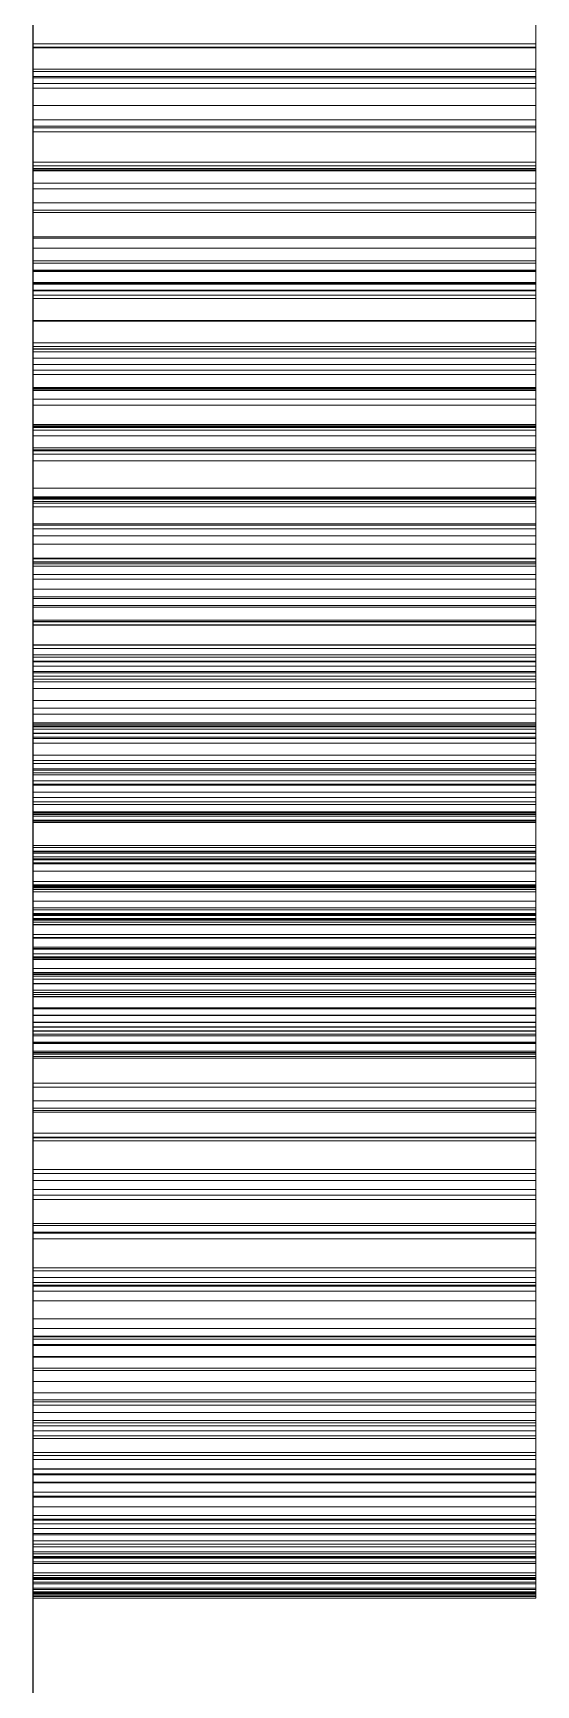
# Model space of a CAD drawing. Header units: millimetres. Extents: x 40 to 1360, y 134 to 546.
# Drawn here: x 107.85 to 108.05, y 316.366 to 317.022 of the extents above; entities that cross this region are included whole.
import ezdxf

# ---------------------------------------------------------------- set-up
doc = ezdxf.new("R2010")
doc.units = ezdxf.units.MM
doc.linetypes.add('WP_HIDDEN', pattern=[2.3, 1.5, -0.8])
doc.layers.add('HIDDEN', color=7, linetype='WP_HIDDEN', lineweight=13)
doc.layers.add('VISIBLE', color=7, linetype='CONTINUOUS', lineweight=25)

msp = doc.modelspace()

# ---------------------------------------------------------------- linework, layer by layer
at = {"layer": 'HIDDEN', "ltscale": 2}
for p, q in [((107.85, 318.3114), (107.85, 316.43626)), ((108.05, 318.3114), (108.05, 316.43626)), ((107.85, 317.0047), (107.85, 317.07344)), ((108.05, 317.0047), (108.05, 317.07344)), ((107.85, 317.06819), (107.85, 317.00411)), ((108.05, 317.06819), (108.05, 317.00411)), ((107.85, 317.01762), (107.85, 317.05155)), ((107.85, 317.01606), (107.85, 317.05071)), ((107.85, 317.0497), (107.85, 317.00756)), ((107.85, 316.98261), (107.85, 317.04961)), ((107.85, 317.00661), (107.85, 317.0488)), ((108.05, 317.01762), (108.05, 317.05155)), ((108.05, 317.01606), (108.05, 317.05071)), ((108.05, 317.0497), (108.05, 317.00756)), ((108.05, 316.98261), (108.05, 317.04961)), ((108.05, 317.00661), (108.05, 317.0488)), ((107.85, 316.98487), (107.85, 317.04644)), ((107.85, 317.00189), (107.85, 317.04609)), ((108.05, 316.98487), (108.05, 317.04644)), ((108.05, 317.00189), (108.05, 317.04609)), ((107.85, 317.03486), (107.85, 317.00003)), ((107.85, 317.03176), (107.85, 316.96737)), ((108.05, 317.03486), (108.05, 317.00003)), ((108.05, 317.03176), (108.05, 316.96737)), ((107.85, 317.02454), (107.85, 316.96922)), ((108.05, 317.02454), (108.05, 316.96922)), ((107.85, 317.02215), (107.85, 316.97067)), ((107.85, 317.02193), (107.85, 316.98743)), ((107.85, 316.9843), (107.85, 317.01762)), ((107.85, 317.01762), (108.05, 317.01762)), ((107.85, 317.01635), (107.85, 316.99314)), ((107.85, 316.96787), (107.85, 317.01635)), ((107.85, 317.01635), (108.05, 317.01635)), ((107.85, 316.98268), (107.85, 317.01606)), ((107.85, 317.01606), (108.05, 317.01606)), ((108.05, 317.02215), (108.05, 316.97067)), ((108.05, 317.02193), (108.05, 316.98743)), ((108.05, 316.9843), (108.05, 317.01762)), ((108.05, 317.01635), (108.05, 316.99314)), ((108.05, 316.96787), (108.05, 317.01635)), ((108.05, 316.98268), (108.05, 317.01606)), ((107.85, 317.00756), (108.05, 317.00756)), ((107.85, 317.00756), (107.85, 316.96813)), ((107.85, 316.96716), (107.85, 317.00661)), ((107.85, 317.00661), (108.05, 317.00661)), ((107.85, 316.94047), (107.85, 317.0047)), ((107.85, 317.0047), (108.05, 317.0047)), ((107.85, 317.00411), (107.85, 316.94094)), ((107.85, 317.00411), (108.05, 317.00411)), ((108.05, 317.00756), (108.05, 316.96813)), ((108.05, 316.96716), (108.05, 317.00661)), ((108.05, 316.94047), (108.05, 317.0047)), ((108.05, 317.00411), (108.05, 316.94094)), ((107.85, 316.96225), (107.85, 317.00189)), ((107.85, 317.00189), (108.05, 317.00189)), ((107.85, 317.00003), (107.85, 316.96724)), ((107.85, 317.00003), (108.05, 317.00003)), ((108.05, 316.96225), (108.05, 317.00189)), ((108.05, 317.00003), (108.05, 316.96724)), ((107.85, 316.99314), (107.85, 316.96002)), ((107.85, 316.99314), (108.05, 316.99314)), ((108.05, 316.99314), (108.05, 316.96002)), ((107.85, 316.98743), (108.05, 316.98743)), ((107.85, 316.98743), (107.85, 316.9544)), ((107.85, 316.92743), (107.85, 316.98487)), ((107.85, 316.98487), (108.05, 316.98487)), ((107.85, 316.95159), (107.85, 316.9843)), ((107.85, 316.9843), (108.05, 316.9843)), ((108.05, 316.98743), (108.05, 316.9544)), ((108.05, 316.92743), (108.05, 316.98487)), ((108.05, 316.95159), (108.05, 316.9843)), ((107.85, 316.95057), (107.85, 316.98268)), ((107.85, 316.98268), (108.05, 316.98268)), ((107.85, 316.91773), (107.85, 316.98261)), ((107.85, 316.98261), (108.05, 316.98261)), ((108.05, 316.95057), (108.05, 316.98268)), ((108.05, 316.91773), (108.05, 316.98261)), ((107.85, 316.97067), (107.85, 316.92208)), ((107.85, 316.97067), (108.05, 316.97067)), ((108.05, 316.97067), (108.05, 316.92208)), ((107.85, 316.96922), (107.85, 316.9165)), ((107.85, 316.96922), (108.05, 316.96922)), ((107.85, 316.96813), (108.05, 316.96813)), ((107.85, 316.96813), (107.85, 316.93142)), ((107.85, 316.92249), (107.85, 316.96787)), ((107.85, 316.96787), (108.05, 316.96787)), ((107.85, 316.96737), (107.85, 316.90744)), ((107.85, 316.96737), (108.05, 316.96737)), ((107.85, 316.96724), (107.85, 316.93647)), ((107.85, 316.96724), (108.05, 316.96724)), ((107.85, 316.93045), (107.85, 316.96716)), ((107.85, 316.96716), (108.05, 316.96716)), ((108.05, 316.96922), (108.05, 316.9165)), ((108.05, 316.96813), (108.05, 316.93142)), ((108.05, 316.92249), (108.05, 316.96787)), ((108.05, 316.96737), (108.05, 316.90744)), ((108.05, 316.96724), (108.05, 316.93647)), ((108.05, 316.93045), (108.05, 316.96716)), ((107.85, 316.92716), (107.85, 316.96225)), ((107.85, 316.96225), (108.05, 316.96225)), ((107.85, 316.96002), (107.85, 316.92773)), ((107.85, 316.96002), (108.05, 316.96002)), ((108.05, 316.92716), (108.05, 316.96225)), ((108.05, 316.96002), (108.05, 316.92773)), ((107.85, 316.9544), (108.05, 316.9544)), ((107.85, 316.9544), (107.85, 316.92283)), ((107.85, 316.91949), (107.85, 316.95159)), ((107.85, 316.95159), (108.05, 316.95159)), ((107.85, 316.91974), (107.85, 316.95057)), ((107.85, 316.95057), (108.05, 316.95057)), ((108.05, 316.9544), (108.05, 316.92283)), ((108.05, 316.91949), (108.05, 316.95159)), ((108.05, 316.91974), (108.05, 316.95057)), ((107.85, 316.94094), (107.85, 316.87987)), ((107.85, 316.94094), (108.05, 316.94094)), ((107.85, 316.88075), (107.85, 316.94047)), ((107.85, 316.94047), (108.05, 316.94047)), ((108.05, 316.94094), (108.05, 316.87987)), ((108.05, 316.88075), (108.05, 316.94047)), ((107.85, 316.93647), (107.85, 316.90773)), ((107.85, 316.93647), (108.05, 316.93647)), ((107.85, 316.93142), (108.05, 316.93142)), ((107.85, 316.93142), (107.85, 316.89743)), ((107.85, 316.89648), (107.85, 316.93045)), ((107.85, 316.93045), (108.05, 316.93045)), ((108.05, 316.93647), (108.05, 316.90773)), ((108.05, 316.93142), (108.05, 316.89743)), ((108.05, 316.89648), (108.05, 316.93045)), ((107.85, 316.92773), (107.85, 316.89626)), ((107.85, 316.92773), (108.05, 316.92773)), ((107.85, 316.87411), (107.85, 316.92743)), ((107.85, 316.92743), (108.05, 316.92743)), ((107.85, 316.89529), (107.85, 316.92716)), ((107.85, 316.92716), (108.05, 316.92716)), ((108.05, 316.92773), (108.05, 316.89626)), ((108.05, 316.87411), (108.05, 316.92743)), ((108.05, 316.89529), (108.05, 316.92716)), ((107.85, 316.92283), (108.05, 316.92283)), ((107.85, 316.92283), (107.85, 316.89272)), ((107.85, 316.88022), (107.85, 316.92249)), ((107.85, 316.92249), (108.05, 316.92249)), ((107.85, 316.92208), (107.85, 316.89888)), ((107.85, 316.92208), (108.05, 316.92208)), ((107.85, 316.89018), (107.85, 316.91974)), ((107.85, 316.91974), (108.05, 316.91974)), ((107.85, 316.888), (107.85, 316.91949)), ((107.85, 316.91949), (108.05, 316.91949)), ((107.85, 316.88631), (107.85, 316.91773)), ((107.85, 316.91773), (108.05, 316.91773)), ((108.05, 316.92283), (108.05, 316.89272)), ((108.05, 316.88022), (108.05, 316.92249)), ((108.05, 316.92208), (108.05, 316.89888)), ((108.05, 316.89018), (108.05, 316.91974)), ((108.05, 316.888), (108.05, 316.91949)), ((108.05, 316.88631), (108.05, 316.91773)), ((107.85, 316.9165), (107.85, 316.86639)), ((107.85, 316.9165), (108.05, 316.9165)), ((108.05, 316.9165), (108.05, 316.86639)), ((107.85, 316.90773), (107.85, 316.88102)), ((107.85, 316.90773), (108.05, 316.90773)), ((107.85, 316.90744), (107.85, 316.85198)), ((107.85, 316.90744), (108.05, 316.90744)), ((108.05, 316.90773), (108.05, 316.88102)), ((108.05, 316.90744), (108.05, 316.85198)), ((107.85, 316.89888), (107.85, 316.8764)), ((107.85, 316.89888), (108.05, 316.89888)), ((108.05, 316.89888), (108.05, 316.8764)), ((107.85, 316.89743), (108.05, 316.89743)), ((107.85, 316.89743), (107.85, 316.86616)), ((107.85, 316.86524), (107.85, 316.89648)), ((107.85, 316.89648), (108.05, 316.89648)), ((107.85, 316.89626), (107.85, 316.86561)), ((107.85, 316.89626), (108.05, 316.89626)), ((107.85, 316.8653), (107.85, 316.89529)), ((107.85, 316.89529), (108.05, 316.89529)), ((107.85, 316.89272), (108.05, 316.89272)), ((107.85, 316.89272), (107.85, 316.86407)), ((108.05, 316.89743), (108.05, 316.86616)), ((108.05, 316.86524), (108.05, 316.89648)), ((108.05, 316.89626), (108.05, 316.86561)), ((108.05, 316.8653), (108.05, 316.89529)), ((108.05, 316.89272), (108.05, 316.86407)), ((107.85, 316.8619), (107.85, 316.89018)), ((107.85, 316.89018), (108.05, 316.89018)), ((107.85, 316.85713), (107.85, 316.888)), ((107.85, 316.888), (108.05, 316.888)), ((107.85, 316.85586), (107.85, 316.88631)), ((107.85, 316.88631), (108.05, 316.88631)), ((108.05, 316.8619), (108.05, 316.89018)), ((108.05, 316.85713), (108.05, 316.888)), ((108.05, 316.85586), (108.05, 316.88631)), ((107.85, 316.88102), (107.85, 316.85634)), ((107.85, 316.88102), (108.05, 316.88102)), ((107.85, 316.82492), (107.85, 316.88075)), ((107.85, 316.88075), (108.05, 316.88075)), ((107.85, 316.84105), (107.85, 316.88022)), ((107.85, 316.88022), (108.05, 316.88022)), ((107.85, 316.87987), (107.85, 316.82211)), ((107.85, 316.87987), (108.05, 316.87987)), ((108.05, 316.88102), (108.05, 316.85634)), ((108.05, 316.82492), (108.05, 316.88075)), ((108.05, 316.84105), (108.05, 316.88022)), ((108.05, 316.87987), (108.05, 316.82211)), ((107.85, 316.8764), (107.85, 316.85465)), ((107.85, 316.8764), (108.05, 316.8764)), ((107.85, 316.82492), (107.85, 316.87411)), ((107.85, 316.87411), (108.05, 316.87411)), ((108.05, 316.8764), (108.05, 316.85465)), ((108.05, 316.82492), (108.05, 316.87411)), ((107.85, 316.86639), (107.85, 316.81888)), ((107.85, 316.86639), (108.05, 316.86639)), ((107.85, 316.86616), (108.05, 316.86616)), ((107.85, 316.86616), (107.85, 316.83761)), ((107.85, 316.86561), (107.85, 316.8358)), ((107.85, 316.86561), (108.05, 316.86561)), ((107.85, 316.83719), (107.85, 316.8653)), ((107.85, 316.8653), (108.05, 316.8653)), ((107.85, 316.83673), (107.85, 316.86524)), ((107.85, 316.86524), (108.05, 316.86524)), ((108.05, 316.86639), (108.05, 316.81888)), ((108.05, 316.86616), (108.05, 316.83761)), ((108.05, 316.86561), (108.05, 316.8358)), ((108.05, 316.83719), (108.05, 316.8653)), ((108.05, 316.83673), (108.05, 316.86524)), ((107.85, 316.86407), (108.05, 316.86407)), ((107.85, 316.86407), (107.85, 316.83703)), ((107.85, 316.8619), (108.05, 316.8619)), ((107.85, 316.83512), (107.85, 316.8619)), ((108.05, 316.86407), (108.05, 316.83703)), ((108.05, 316.83512), (108.05, 316.8619)), ((107.85, 316.82687), (107.85, 316.85713)), ((107.85, 316.85713), (108.05, 316.85713)), ((107.85, 316.85634), (107.85, 316.83369)), ((107.85, 316.85634), (108.05, 316.85634)), ((107.85, 316.82638), (107.85, 316.85586)), ((107.85, 316.85586), (108.05, 316.85586)), ((107.85, 316.85465), (107.85, 316.83362)), ((107.85, 316.85465), (108.05, 316.85465)), ((107.85, 316.85198), (107.85, 316.80099)), ((107.85, 316.85198), (108.05, 316.85198)), ((108.05, 316.82687), (108.05, 316.85713)), ((108.05, 316.85634), (108.05, 316.83369)), ((108.05, 316.82638), (108.05, 316.85586)), ((108.05, 316.85465), (108.05, 316.83362)), ((108.05, 316.85198), (108.05, 316.80099)), ((107.85, 316.80499), (107.85, 316.84105)), ((107.85, 316.84105), (108.05, 316.84105)), ((108.05, 316.80499), (108.05, 316.84105)), ((107.85, 316.83761), (108.05, 316.83761)), ((107.85, 316.83761), (107.85, 316.81177)), ((107.85, 316.81096), (107.85, 316.83719)), ((107.85, 316.83719), (108.05, 316.83719)), ((107.85, 316.83703), (108.05, 316.83703)), ((107.85, 316.83703), (107.85, 316.81173)), ((107.85, 316.81097), (107.85, 316.83673)), ((107.85, 316.83673), (108.05, 316.83673)), ((107.85, 316.8358), (107.85, 316.80681)), ((107.85, 316.8358), (108.05, 316.8358)), ((107.85, 316.81006), (107.85, 316.83512)), ((107.85, 316.83512), (108.05, 316.83512)), ((107.85, 316.83369), (107.85, 316.81306)), ((107.85, 316.83369), (108.05, 316.83369)), ((107.85, 316.83362), (107.85, 316.81332)), ((107.85, 316.83362), (108.05, 316.83362)), ((108.05, 316.83761), (108.05, 316.81177)), ((108.05, 316.81096), (108.05, 316.83719)), ((108.05, 316.83703), (108.05, 316.81173)), ((108.05, 316.81097), (108.05, 316.83673)), ((108.05, 316.8358), (108.05, 316.80681)), ((108.05, 316.81006), (108.05, 316.83512)), ((108.05, 316.83369), (108.05, 316.81306)), ((108.05, 316.83362), (108.05, 316.81332)), ((107.85, 316.79722), (107.85, 316.82687)), ((107.85, 316.82687), (108.05, 316.82687)), ((107.85, 316.79786), (107.85, 316.82638)), ((107.85, 316.82638), (108.05, 316.82638)), ((108.05, 316.79722), (108.05, 316.82687)), ((108.05, 316.79786), (108.05, 316.82638)), ((107.85, 316.77235), (107.85, 316.82492)), ((107.85, 316.77888), (107.85, 316.82492)), ((107.85, 316.82492), (108.05, 316.82492)), ((107.85, 316.82211), (107.85, 316.79447)), ((107.85, 316.82211), (108.05, 316.82211)), ((107.85, 316.81888), (107.85, 316.77398)), ((107.85, 316.81888), (108.05, 316.81888)), ((108.05, 316.77235), (108.05, 316.82492)), ((108.05, 316.77888), (108.05, 316.82492)), ((108.05, 316.82211), (108.05, 316.79447)), ((108.05, 316.81888), (108.05, 316.77398)), ((107.85, 316.81332), (107.85, 316.79374)), ((107.85, 316.81332), (108.05, 316.81332)), ((107.85, 316.81306), (107.85, 316.79446)), ((107.85, 316.81306), (108.05, 316.81306)), ((108.05, 316.81332), (108.05, 316.79374)), ((108.05, 316.81306), (108.05, 316.79446)), ((107.85, 316.81177), (108.05, 316.81177)), ((107.85, 316.81177), (107.85, 316.78866)), ((107.85, 316.81173), (108.05, 316.81173)), ((107.85, 316.81173), (107.85, 316.78817)), ((107.85, 316.78794), (107.85, 316.81097)), ((107.85, 316.81097), (108.05, 316.81097)), ((107.85, 316.78661), (107.85, 316.81096)), ((107.85, 316.81096), (108.05, 316.81096)), ((107.85, 316.78674), (107.85, 316.81006)), ((107.85, 316.81006), (108.05, 316.81006)), ((107.85, 316.80681), (107.85, 316.77865)), ((107.85, 316.80681), (108.05, 316.80681)), ((108.05, 316.81177), (108.05, 316.78866)), ((108.05, 316.81173), (108.05, 316.78817)), ((108.05, 316.78794), (108.05, 316.81097)), ((108.05, 316.78661), (108.05, 316.81096)), ((108.05, 316.78674), (108.05, 316.81006)), ((108.05, 316.80681), (108.05, 316.77865)), ((107.85, 316.77203), (107.85, 316.80499)), ((107.85, 316.80499), (108.05, 316.80499)), ((107.85, 316.80099), (107.85, 316.75366)), ((107.85, 316.80099), (108.05, 316.80099)), ((108.05, 316.77203), (108.05, 316.80499)), ((108.05, 316.80099), (108.05, 316.75366)), ((107.85, 316.77032), (107.85, 316.79786)), ((107.85, 316.79786), (108.05, 316.79786)), ((107.85, 316.76818), (107.85, 316.79722)), ((107.85, 316.79722), (108.05, 316.79722)), ((107.85, 316.79447), (107.85, 316.76766)), ((107.85, 316.79447), (108.05, 316.79447)), ((107.85, 316.79446), (107.85, 316.77743)), ((107.85, 316.79446), (108.05, 316.79446)), ((107.85, 316.79374), (107.85, 316.77488)), ((107.85, 316.79374), (108.05, 316.79374)), ((108.05, 316.77032), (108.05, 316.79786)), ((108.05, 316.76818), (108.05, 316.79722)), ((108.05, 316.79447), (108.05, 316.76766)), ((108.05, 316.79446), (108.05, 316.77743)), ((108.05, 316.79374), (108.05, 316.77488)), ((107.85, 316.78866), (108.05, 316.78866)), ((107.85, 316.78866), (107.85, 316.74787)), ((107.85, 316.78817), (108.05, 316.78817)), ((107.85, 316.78817), (107.85, 316.76636)), ((107.85, 316.78794), (108.05, 316.78794)), ((107.85, 316.74732), (107.85, 316.78794)), ((107.85, 316.76514), (107.85, 316.78674)), ((107.85, 316.78674), (108.05, 316.78674)), ((107.85, 316.76414), (107.85, 316.78661)), ((107.85, 316.78661), (108.05, 316.78661)), ((108.05, 316.78866), (108.05, 316.74787)), ((108.05, 316.78817), (108.05, 316.76636)), ((108.05, 316.74732), (108.05, 316.78794)), ((108.05, 316.76514), (108.05, 316.78674)), ((108.05, 316.76414), (108.05, 316.78661)), ((107.85, 316.73505), (107.85, 316.77888)), ((107.85, 316.77888), (108.05, 316.77888)), ((107.85, 316.77865), (107.85, 316.75132)), ((107.85, 316.77865), (108.05, 316.77865)), ((107.85, 316.77743), (107.85, 316.76149)), ((107.85, 316.77743), (108.05, 316.77743)), ((107.85, 316.77488), (107.85, 316.75676)), ((107.85, 316.77488), (108.05, 316.77488)), ((107.85, 316.77398), (107.85, 316.73168)), ((107.85, 316.77398), (108.05, 316.77398)), ((108.05, 316.73505), (108.05, 316.77888)), ((108.05, 316.77865), (108.05, 316.75132)), ((108.05, 316.77743), (108.05, 316.76149)), ((108.05, 316.77488), (108.05, 316.75676)), ((108.05, 316.77398), (108.05, 316.73168)), ((107.85, 316.72304), (107.85, 316.77235)), ((107.85, 316.77235), (108.05, 316.77235)), ((107.85, 316.74218), (107.85, 316.77203)), ((107.85, 316.77203), (108.05, 316.77203)), ((107.85, 316.74374), (107.85, 316.77032)), ((107.85, 316.77032), (108.05, 316.77032)), ((107.85, 316.73975), (107.85, 316.76818)), ((107.85, 316.76818), (108.05, 316.76818)), ((107.85, 316.76766), (107.85, 316.74167)), ((107.85, 316.76766), (108.05, 316.76766)), ((107.85, 316.76636), (108.05, 316.76636)), ((107.85, 316.76636), (107.85, 316.7463)), ((108.05, 316.72304), (108.05, 316.77235)), ((108.05, 316.74218), (108.05, 316.77203)), ((108.05, 316.74374), (108.05, 316.77032)), ((108.05, 316.73975), (108.05, 316.76818)), ((108.05, 316.76766), (108.05, 316.74167)), ((108.05, 316.76636), (108.05, 316.7463)), ((107.85, 316.74527), (107.85, 316.76514)), ((107.85, 316.76514), (108.05, 316.76514)), ((107.85, 316.74356), (107.85, 316.76414)), ((107.85, 316.76414), (108.05, 316.76414)), ((107.85, 316.76149), (107.85, 316.74666)), ((107.85, 316.76149), (108.05, 316.76149)), ((108.05, 316.74527), (108.05, 316.76514)), ((108.05, 316.74356), (108.05, 316.76414)), ((108.05, 316.76149), (108.05, 316.74666)), ((107.85, 316.75676), (107.85, 316.72345)), ((107.85, 316.75676), (108.05, 316.75676)), ((107.85, 316.75366), (107.85, 316.70922)), ((107.85, 316.75366), (108.05, 316.75366)), ((108.05, 316.75676), (108.05, 316.72345)), ((108.05, 316.75366), (108.05, 316.70922)), ((107.85, 316.75132), (107.85, 316.72481)), ((107.85, 316.75132), (108.05, 316.75132)), ((107.85, 316.74787), (108.05, 316.74787)), ((107.85, 316.74787), (107.85, 316.72952)), ((107.85, 316.72904), (107.85, 316.74732)), ((107.85, 316.74732), (108.05, 316.74732)), ((107.85, 316.74666), (107.85, 316.73292)), ((107.85, 316.74666), (108.05, 316.74666)), ((108.05, 316.75132), (108.05, 316.72481)), ((108.05, 316.74787), (108.05, 316.72952)), ((108.05, 316.72904), (108.05, 316.74732)), ((108.05, 316.74666), (108.05, 316.73292)), ((107.85, 316.7463), (108.05, 316.7463)), ((107.85, 316.7463), (107.85, 316.72798)), ((107.85, 316.72713), (107.85, 316.74527)), ((107.85, 316.74527), (108.05, 316.74527)), ((107.85, 316.71813), (107.85, 316.74374)), ((107.85, 316.74374), (108.05, 316.74374)), ((107.85, 316.72485), (107.85, 316.74356)), ((107.85, 316.74356), (108.05, 316.74356)), ((107.85, 316.71543), (107.85, 316.74218)), ((107.85, 316.74218), (108.05, 316.74218)), ((107.85, 316.74167), (107.85, 316.71651)), ((107.85, 316.74167), (108.05, 316.74167)), ((108.05, 316.7463), (108.05, 316.72798)), ((108.05, 316.72713), (108.05, 316.74527)), ((108.05, 316.71813), (108.05, 316.74374)), ((108.05, 316.72485), (108.05, 316.74356)), ((108.05, 316.71543), (108.05, 316.74218)), ((108.05, 316.74167), (108.05, 316.71651)), ((107.85, 316.71194), (107.85, 316.73975)), ((107.85, 316.73975), (108.05, 316.73975)), ((107.85, 316.69341), (107.85, 316.73505)), ((107.85, 316.73505), (108.05, 316.73505)), ((108.05, 316.71194), (108.05, 316.73975)), ((108.05, 316.69341), (108.05, 316.73505)), ((107.85, 316.73292), (107.85, 316.72028)), ((107.85, 316.73292), (108.05, 316.73292)), ((107.85, 316.73168), (107.85, 316.69199)), ((107.85, 316.73168), (108.05, 316.73168)), ((107.85, 316.72952), (108.05, 316.72952)), ((107.85, 316.72952), (107.85, 316.71252)), ((107.85, 316.71212), (107.85, 316.72904)), ((107.85, 316.72904), (108.05, 316.72904)), ((107.85, 316.72798), (108.05, 316.72798)), ((107.85, 316.72798), (107.85, 316.7114)), ((107.85, 316.71071), (107.85, 316.72713)), ((107.85, 316.72713), (108.05, 316.72713)), ((108.05, 316.73292), (108.05, 316.72028)), ((108.05, 316.73168), (108.05, 316.69199)), ((108.05, 316.72952), (108.05, 316.71252)), ((108.05, 316.71212), (108.05, 316.72904)), ((108.05, 316.72798), (108.05, 316.7114)), ((108.05, 316.71071), (108.05, 316.72713)), ((107.85, 316.7082), (107.85, 316.72485)), ((107.85, 316.72485), (108.05, 316.72485)), ((107.85, 316.72481), (107.85, 316.69913)), ((107.85, 316.72481), (108.05, 316.72481)), ((107.85, 316.72345), (107.85, 316.69458)), ((107.85, 316.72345), (108.05, 316.72345)), ((107.85, 316.67699), (107.85, 316.72304)), ((107.85, 316.72304), (108.05, 316.72304)), ((108.05, 316.7082), (108.05, 316.72485)), ((108.05, 316.72481), (108.05, 316.69913)), ((108.05, 316.72345), (108.05, 316.69458)), ((108.05, 316.67699), (108.05, 316.72304)), ((107.85, 316.72028), (107.85, 316.70874)), ((107.85, 316.72028), (108.05, 316.72028)), ((107.85, 316.69349), (107.85, 316.71813)), ((107.85, 316.71813), (108.05, 316.71813)), ((107.85, 316.71651), (107.85, 316.69218)), ((107.85, 316.71651), (108.05, 316.71651)), ((107.85, 316.6918), (107.85, 316.71543)), ((107.85, 316.71543), (108.05, 316.71543)), ((108.05, 316.72028), (108.05, 316.70874)), ((108.05, 316.69349), (108.05, 316.71813)), ((108.05, 316.71651), (108.05, 316.69218)), ((108.05, 316.6918), (108.05, 316.71543)), ((107.85, 316.71252), (108.05, 316.71252)), ((107.85, 316.71252), (107.85, 316.69689)), ((107.85, 316.69655), (107.85, 316.71212)), ((107.85, 316.71212), (108.05, 316.71212)), ((107.85, 316.68473), (107.85, 316.71194)), ((107.85, 316.71194), (108.05, 316.71194)), ((107.85, 316.7114), (108.05, 316.7114)), ((107.85, 316.7114), (107.85, 316.69657)), ((107.85, 316.69603), (107.85, 316.71071)), ((107.85, 316.71071), (108.05, 316.71071)), ((107.85, 316.70922), (107.85, 316.66765)), ((107.85, 316.70922), (108.05, 316.70922)), ((107.85, 316.70874), (107.85, 316.6983)), ((107.85, 316.70874), (108.05, 316.70874)), ((107.85, 316.69376), (107.85, 316.7082)), ((107.85, 316.7082), (108.05, 316.7082)), ((108.05, 316.71252), (108.05, 316.69689)), ((108.05, 316.69655), (108.05, 316.71212)), ((108.05, 316.68473), (108.05, 316.71194)), ((108.05, 316.7114), (108.05, 316.69657)), ((108.05, 316.69603), (108.05, 316.71071)), ((108.05, 316.70922), (108.05, 316.66765)), ((108.05, 316.70874), (108.05, 316.6983)), ((108.05, 316.69376), (108.05, 316.7082)), ((107.85, 316.69913), (107.85, 316.67428)), ((107.85, 316.69913), (108.05, 316.69913)), ((107.85, 316.6983), (107.85, 316.68896)), ((107.85, 316.6983), (108.05, 316.6983)), ((107.85, 316.69689), (108.05, 316.69689)), ((107.85, 316.69689), (107.85, 316.68261)), ((107.85, 316.69657), (108.05, 316.69657)), ((107.85, 316.69657), (107.85, 316.68349)), ((107.85, 316.68233), (107.85, 316.69655)), ((107.85, 316.69655), (108.05, 316.69655)), ((107.85, 316.68307), (107.85, 316.69603)), ((107.85, 316.69603), (108.05, 316.69603)), ((107.85, 316.69458), (107.85, 316.67015)), ((107.85, 316.69458), (108.05, 316.69458)), ((108.05, 316.69913), (108.05, 316.67428)), ((108.05, 316.6983), (108.05, 316.68896)), ((108.05, 316.69689), (108.05, 316.68261)), ((108.05, 316.69657), (108.05, 316.68349)), ((108.05, 316.68233), (108.05, 316.69655)), ((108.05, 316.68307), (108.05, 316.69603)), ((108.05, 316.69458), (108.05, 316.67015)), ((107.85, 316.68155), (107.85, 316.69376)), ((107.85, 316.69376), (108.05, 316.69376)), ((107.85, 316.66982), (107.85, 316.69349)), ((107.85, 316.69349), (108.05, 316.69349)), ((107.85, 316.65397), (107.85, 316.69341)), ((107.85, 316.69341), (108.05, 316.69341)), ((107.85, 316.69218), (107.85, 316.66868)), ((107.85, 316.69218), (108.05, 316.69218)), ((107.85, 316.69199), (107.85, 316.65491)), ((107.85, 316.69199), (108.05, 316.69199)), ((107.85, 316.67133), (107.85, 316.6918)), ((107.85, 316.6918), (108.05, 316.6918)), ((107.85, 316.68896), (107.85, 316.68072)), ((107.85, 316.68896), (108.05, 316.68896)), ((108.05, 316.68155), (108.05, 316.69376)), ((108.05, 316.66982), (108.05, 316.69349)), ((108.05, 316.65397), (108.05, 316.69341)), ((108.05, 316.69218), (108.05, 316.66868)), ((108.05, 316.69199), (108.05, 316.65491)), ((108.05, 316.67133), (108.05, 316.6918)), ((108.05, 316.68896), (108.05, 316.68072)), ((107.85, 316.65814), (107.85, 316.68473)), ((107.85, 316.68473), (108.05, 316.68473)), ((107.85, 316.68349), (108.05, 316.68349)), ((107.85, 316.68349), (107.85, 316.67214)), ((107.85, 316.67184), (107.85, 316.68307)), ((107.85, 316.68307), (108.05, 316.68307)), ((107.85, 316.68261), (108.05, 316.68261)), ((107.85, 316.68261), (107.85, 316.6697)), ((107.85, 316.66947), (107.85, 316.68233)), ((107.85, 316.68233), (108.05, 316.68233)), ((107.85, 316.67156), (107.85, 316.68155)), ((107.85, 316.68155), (108.05, 316.68155)), ((108.05, 316.65814), (108.05, 316.68473)), ((108.05, 316.68349), (108.05, 316.67214)), ((108.05, 316.67184), (108.05, 316.68307)), ((108.05, 316.68261), (108.05, 316.6697)), ((108.05, 316.66947), (108.05, 316.68233)), ((108.05, 316.67156), (108.05, 316.68155)), ((107.85, 316.68072), (107.85, 316.67357)), ((107.85, 316.68072), (108.05, 316.68072)), ((107.85, 316.63421), (107.85, 316.67699)), ((107.85, 316.67699), (108.05, 316.67699)), ((108.05, 316.68072), (108.05, 316.67357)), ((108.05, 316.63421), (108.05, 316.67699)), ((107.85, 316.67428), (107.85, 316.65026)), ((107.85, 316.67428), (108.05, 316.67428)), ((107.85, 316.67357), (107.85, 316.66753)), ((107.85, 316.67357), (108.05, 316.67357)), ((107.85, 316.67214), (108.05, 316.67214)), ((107.85, 316.67214), (107.85, 316.66255)), ((107.85, 316.66234), (107.85, 316.67184)), ((107.85, 316.67184), (108.05, 316.67184)), ((107.85, 316.66378), (107.85, 316.67156)), ((107.85, 316.67156), (108.05, 316.67156)), ((107.85, 316.65401), (107.85, 316.67133)), ((107.85, 316.67133), (108.05, 316.67133)), ((107.85, 316.67015), (107.85, 316.65016)), ((107.85, 316.67015), (108.05, 316.67015)), ((107.85, 316.64712), (107.85, 316.66982)), ((107.85, 316.66982), (108.05, 316.66982)), ((107.85, 316.6697), (108.05, 316.6697)), ((107.85, 316.6697), (107.85, 316.65814)), ((107.85, 316.65796), (107.85, 316.66947)), ((107.85, 316.66947), (108.05, 316.66947)), ((107.85, 316.66868), (107.85, 316.646)), ((107.85, 316.66868), (108.05, 316.66868)), ((108.05, 316.67428), (108.05, 316.65026)), ((108.05, 316.67357), (108.05, 316.66753)), ((108.05, 316.67214), (108.05, 316.66255)), ((108.05, 316.66234), (108.05, 316.67184)), ((108.05, 316.66378), (108.05, 316.67156)), ((108.05, 316.65401), (108.05, 316.67133)), ((108.05, 316.67015), (108.05, 316.65016)), ((108.05, 316.64712), (108.05, 316.66982)), ((108.05, 316.6697), (108.05, 316.65814)), ((108.05, 316.65796), (108.05, 316.66947)), ((108.05, 316.66868), (108.05, 316.646)), ((107.85, 316.66765), (107.85, 316.62896)), ((107.85, 316.66765), (108.05, 316.66765)), ((107.85, 316.66753), (107.85, 316.66258)), ((107.85, 316.66753), (108.05, 316.66753)), ((107.85, 316.65823), (107.85, 316.66378)), ((107.85, 316.66378), (108.05, 316.66378)), ((107.85, 316.66258), (107.85, 316.65874)), ((107.85, 316.66258), (108.05, 316.66258)), ((107.85, 316.66255), (108.05, 316.66255)), ((107.85, 316.66255), (107.85, 316.6547)), ((107.85, 316.65456), (107.85, 316.66234)), ((107.85, 316.66234), (108.05, 316.66234)), ((108.05, 316.66765), (108.05, 316.62896)), ((108.05, 316.66753), (108.05, 316.66258)), ((108.05, 316.65823), (108.05, 316.66378)), ((108.05, 316.66258), (108.05, 316.65874)), ((108.05, 316.66255), (108.05, 316.6547)), ((108.05, 316.65456), (108.05, 316.66234)), ((107.85, 316.65874), (107.85, 316.65599)), ((107.85, 316.65874), (108.05, 316.65874)), ((107.85, 316.6549), (107.85, 316.65823)), ((107.85, 316.65823), (108.05, 316.65823)), ((107.85, 316.62688), (107.85, 316.65814)), ((107.85, 316.65814), (108.05, 316.65814)), ((107.85, 316.65814), (107.85, 316.64794)), ((107.85, 316.64781), (107.85, 316.65796)), ((107.85, 316.65796), (108.05, 316.65796)), ((107.85, 316.65599), (107.85, 316.65379)), ((107.85, 316.65599), (108.05, 316.65599)), ((107.85, 316.65491), (107.85, 316.62044)), ((107.85, 316.65491), (108.05, 316.65491)), ((107.85, 316.65379), (107.85, 316.6549)), ((107.85, 316.6549), (108.05, 316.6549)), ((108.05, 316.65874), (108.05, 316.65599)), ((108.05, 316.6549), (108.05, 316.65823)), ((108.05, 316.62688), (108.05, 316.65814)), ((108.05, 316.65814), (108.05, 316.64794)), ((108.05, 316.64781), (108.05, 316.65796)), ((108.05, 316.65599), (108.05, 316.65379)), ((108.05, 316.65491), (108.05, 316.62044)), ((108.05, 316.65379), (108.05, 316.6549)), ((107.85, 316.6547), (108.05, 316.6547)), ((107.85, 316.6547), (107.85, 316.64859)), ((107.85, 316.64851), (107.85, 316.65456)), ((107.85, 316.65456), (108.05, 316.65456)), ((107.85, 316.63983), (107.85, 316.65401)), ((107.85, 316.65401), (108.05, 316.65401)), ((107.85, 316.61673), (107.85, 316.65397)), ((107.85, 316.65397), (108.05, 316.65397)), ((107.85, 316.65379), (108.05, 316.65379)), ((107.85, 316.65026), (107.85, 316.62706)), ((107.85, 316.65026), (108.05, 316.65026)), ((107.85, 316.65016), (107.85, 316.63462)), ((107.85, 316.65016), (108.05, 316.65016)), ((107.85, 316.64859), (108.05, 316.64859)), ((107.85, 316.64859), (107.85, 316.64423)), ((107.85, 316.64419), (107.85, 316.64851)), ((107.85, 316.64851), (108.05, 316.64851)), ((108.05, 316.6547), (108.05, 316.64859)), ((108.05, 316.64851), (108.05, 316.65456)), ((108.05, 316.63983), (108.05, 316.65401)), ((108.05, 316.61673), (108.05, 316.65397)), ((108.05, 316.65026), (108.05, 316.62706)), ((108.05, 316.65016), (108.05, 316.63462)), ((108.05, 316.64859), (108.05, 316.64423)), ((108.05, 316.64419), (108.05, 316.64851)), ((107.85, 316.64794), (108.05, 316.64794)), ((107.85, 316.64794), (107.85, 316.63911)), ((107.85, 316.639), (107.85, 316.64781)), ((107.85, 316.64781), (108.05, 316.64781)), ((107.85, 316.62538), (107.85, 316.64712)), ((107.85, 316.64712), (108.05, 316.64712)), ((107.85, 316.646), (107.85, 316.62415)), ((107.85, 316.646), (108.05, 316.646)), ((107.85, 316.64423), (108.05, 316.64423)), ((107.85, 316.64423), (107.85, 316.64161)), ((107.85, 316.6416), (107.85, 316.64419)), ((107.85, 316.64419), (108.05, 316.64419)), ((108.05, 316.64794), (108.05, 316.63911)), ((108.05, 316.639), (108.05, 316.64781)), ((108.05, 316.62538), (108.05, 316.64712)), ((108.05, 316.646), (108.05, 316.62415)), ((108.05, 316.64423), (108.05, 316.64161)), ((108.05, 316.6416), (108.05, 316.64419)), ((107.85, 316.64161), (108.05, 316.64161)), ((107.85, 316.64161), (107.85, 316.64074)), ((107.85, 316.64074), (107.85, 316.6416)), ((107.85, 316.6416), (108.05, 316.6416)), ((107.85, 316.64074), (108.05, 316.64074)), ((107.85, 316.62881), (107.85, 316.63983)), ((107.85, 316.63983), (108.05, 316.63983)), ((107.85, 316.63911), (108.05, 316.63911)), ((107.85, 316.63911), (107.85, 316.63163)), ((107.85, 316.63156), (107.85, 316.639)), ((107.85, 316.639), (108.05, 316.639)), ((108.05, 316.64161), (108.05, 316.64074)), ((108.05, 316.64074), (108.05, 316.6416)), ((108.05, 316.62881), (108.05, 316.63983)), ((108.05, 316.63911), (108.05, 316.63163)), ((108.05, 316.63156), (108.05, 316.639)), ((107.85, 316.63462), (107.85, 316.62352)), ((107.85, 316.63462), (108.05, 316.63462)), ((107.85, 316.59469), (107.85, 316.63421)), ((107.85, 316.63421), (108.05, 316.63421)), ((107.85, 316.63163), (108.05, 316.63163)), ((107.85, 316.63163), (107.85, 316.62551)), ((107.85, 316.62547), (107.85, 316.63156)), ((107.85, 316.63156), (108.05, 316.63156)), ((107.85, 316.62896), (107.85, 316.59314)), ((107.85, 316.62896), (108.05, 316.62896)), ((107.85, 316.62093), (107.85, 316.62881)), ((107.85, 316.62881), (108.05, 316.62881)), ((108.05, 316.63462), (108.05, 316.62352)), ((108.05, 316.59469), (108.05, 316.63421)), ((108.05, 316.63163), (108.05, 316.62551)), ((108.05, 316.62547), (108.05, 316.63156)), ((108.05, 316.62896), (108.05, 316.59314)), ((108.05, 316.62093), (108.05, 316.62881)), ((107.85, 316.62706), (107.85, 316.60469)), ((107.85, 316.62706), (108.05, 316.62706)), ((107.85, 316.59764), (107.85, 316.62688)), ((107.85, 316.62688), (108.05, 316.62688)), ((107.85, 316.62551), (108.05, 316.62551)), ((107.85, 316.62551), (107.85, 316.62075)), ((107.85, 316.62073), (107.85, 316.62547)), ((107.85, 316.62547), (108.05, 316.62547)), ((107.85, 316.60462), (107.85, 316.62538)), ((107.85, 316.62538), (108.05, 316.62538)), ((107.85, 316.62415), (107.85, 316.60313)), ((107.85, 316.62415), (108.05, 316.62415)), ((107.85, 316.62352), (107.85, 316.61685)), ((107.85, 316.62352), (108.05, 316.62352)), ((108.05, 316.62706), (108.05, 316.60469)), ((108.05, 316.59764), (108.05, 316.62688)), ((108.05, 316.62551), (108.05, 316.62075)), ((108.05, 316.62073), (108.05, 316.62547)), ((108.05, 316.60462), (108.05, 316.62538)), ((108.05, 316.62415), (108.05, 316.60313)), ((108.05, 316.62352), (108.05, 316.61685)), ((107.85, 316.61621), (107.85, 316.62093)), ((107.85, 316.62093), (108.05, 316.62093)), ((107.85, 316.62075), (108.05, 316.62075)), ((107.85, 316.62075), (107.85, 316.61735)), ((107.85, 316.61734), (107.85, 316.62073)), ((107.85, 316.62073), (108.05, 316.62073)), ((107.85, 316.62044), (107.85, 316.59374)), ((107.85, 316.62044), (108.05, 316.62044)), ((107.85, 316.61735), (108.05, 316.61735)), ((107.85, 316.61735), (107.85, 316.61531)), ((107.85, 316.61531), (107.85, 316.61734)), ((107.85, 316.61734), (108.05, 316.61734)), ((107.85, 316.61685), (107.85, 316.61463)), ((107.85, 316.61685), (108.05, 316.61685)), ((107.85, 316.58169), (107.85, 316.61673)), ((107.85, 316.61673), (108.05, 316.61673)), ((107.85, 316.61463), (107.85, 316.61621)), ((107.85, 316.61621), (108.05, 316.61621)), ((108.05, 316.61621), (108.05, 316.62093)), ((108.05, 316.62075), (108.05, 316.61735)), ((108.05, 316.61734), (108.05, 316.62073)), ((108.05, 316.62044), (108.05, 316.59374)), ((108.05, 316.61735), (108.05, 316.61531)), ((108.05, 316.61531), (108.05, 316.61734)), ((108.05, 316.61685), (108.05, 316.61463)), ((108.05, 316.58169), (108.05, 316.61673)), ((108.05, 316.61463), (108.05, 316.61621)), ((107.85, 316.61531), (108.05, 316.61531)), ((107.85, 316.61531), (107.85, 316.61463)), ((107.85, 316.61463), (107.85, 316.61531)), ((107.85, 316.61531), (108.05, 316.61531)), ((107.85, 316.61463), (108.05, 316.61463)), ((108.05, 316.61531), (108.05, 316.61463)), ((108.05, 316.61463), (108.05, 316.61531)), ((107.85, 316.60469), (107.85, 316.58314)), ((107.85, 316.60469), (108.05, 316.60469)), ((107.85, 316.58482), (107.85, 316.60462)), ((107.85, 316.60462), (108.05, 316.60462)), ((107.85, 316.60313), (107.85, 316.58293)), ((107.85, 316.60313), (108.05, 316.60313)), ((108.05, 316.60469), (108.05, 316.58314)), ((108.05, 316.58482), (108.05, 316.60462)), ((108.05, 316.60313), (108.05, 316.58293)), ((107.85, 316.57041), (107.85, 316.59764)), ((107.85, 316.59764), (108.05, 316.59764)), ((108.05, 316.57041), (108.05, 316.59764)), ((107.85, 316.55844), (107.85, 316.59469)), ((107.85, 316.59469), (108.05, 316.59469)), ((107.85, 316.59374), (107.85, 316.56877)), ((107.85, 316.59374), (108.05, 316.59374)), ((107.85, 316.59314), (107.85, 316.56021)), ((107.85, 316.59314), (108.05, 316.59314)), ((108.05, 316.55844), (108.05, 316.59469)), ((108.05, 316.59374), (108.05, 316.56877)), ((108.05, 316.59314), (108.05, 316.56021)), ((107.85, 316.56599), (107.85, 316.58482)), ((107.85, 316.58482), (108.05, 316.58482)), ((107.85, 316.58314), (107.85, 316.56243)), ((107.85, 316.58314), (108.05, 316.58314)), ((107.85, 316.58293), (107.85, 316.54502)), ((107.85, 316.58293), (108.05, 316.58293)), ((108.05, 316.56599), (108.05, 316.58482)), ((108.05, 316.58314), (108.05, 316.56243)), ((108.05, 316.58293), (108.05, 316.54502)), ((107.85, 316.54884), (107.85, 316.58169)), ((107.85, 316.58169), (108.05, 316.58169)), ((108.05, 316.54884), (108.05, 316.58169)), ((107.85, 316.5452), (107.85, 316.57041)), ((107.85, 316.57041), (108.05, 316.57041)), ((108.05, 316.5452), (108.05, 316.57041)), ((107.85, 316.56877), (107.85, 316.54552)), ((107.85, 316.56877), (108.05, 316.56877)), ((107.85, 316.54814), (107.85, 316.56599)), ((107.85, 316.56599), (108.05, 316.56599)), ((108.05, 316.56877), (108.05, 316.54552)), ((108.05, 316.54814), (108.05, 316.56599)), ((107.85, 316.56243), (107.85, 316.54276)), ((107.85, 316.56243), (108.05, 316.56243)), ((107.85, 316.56021), (107.85, 316.53015)), ((107.85, 316.56021), (108.05, 316.56021)), ((107.85, 316.52544), (107.85, 316.55844)), ((107.85, 316.55844), (108.05, 316.55844)), ((108.05, 316.56243), (108.05, 316.54276)), ((108.05, 316.56021), (108.05, 316.53015)), ((108.05, 316.52544), (108.05, 316.55844)), ((107.85, 316.51819), (107.85, 316.54884)), ((107.85, 316.54884), (108.05, 316.54884)), ((107.85, 316.53125), (107.85, 316.54814)), ((107.85, 316.54814), (108.05, 316.54814)), ((107.85, 316.54552), (107.85, 316.52399)), ((107.85, 316.54552), (108.05, 316.54552)), ((107.85, 316.52201), (107.85, 316.5452)), ((107.85, 316.5452), (108.05, 316.5452)), ((107.85, 316.54502), (107.85, 316.52746)), ((107.85, 316.54502), (108.05, 316.54502)), ((108.05, 316.51819), (108.05, 316.54884)), ((108.05, 316.53125), (108.05, 316.54814)), ((108.05, 316.54552), (108.05, 316.52399)), ((108.05, 316.52201), (108.05, 316.5452)), ((108.05, 316.54502), (108.05, 316.52746)), ((107.85, 316.54276), (107.85, 316.52436)), ((107.85, 316.54276), (108.05, 316.54276)), ((108.05, 316.54276), (108.05, 316.52436)), ((107.85, 316.50049), (107.85, 316.53125)), ((107.85, 316.53125), (108.05, 316.53125)), ((107.85, 316.53015), (107.85, 316.50297)), ((107.85, 316.53015), (108.05, 316.53015)), ((108.05, 316.50049), (108.05, 316.53125)), ((108.05, 316.53015), (108.05, 316.50297)), ((107.85, 316.52746), (107.85, 316.51103)), ((107.85, 316.52746), (108.05, 316.52746)), ((107.85, 316.49604), (107.85, 316.52544)), ((107.85, 316.52544), (108.05, 316.52544)), ((107.85, 316.52436), (107.85, 316.50723)), ((107.85, 316.52436), (108.05, 316.52436)), ((107.85, 316.52399), (107.85, 316.50419)), ((107.85, 316.52399), (108.05, 316.52399)), ((108.05, 316.52746), (108.05, 316.51103)), ((108.05, 316.49604), (108.05, 316.52544)), ((108.05, 316.52436), (108.05, 316.50723)), ((108.05, 316.52399), (108.05, 316.50419)), ((107.85, 316.50084), (107.85, 316.52201)), ((107.85, 316.52201), (108.05, 316.52201)), ((107.85, 316.50388), (107.85, 316.51819)), ((107.85, 316.51819), (108.05, 316.51819)), ((108.05, 316.50084), (108.05, 316.52201)), ((108.05, 316.50388), (108.05, 316.51819)), ((107.85, 316.51103), (107.85, 316.49574)), ((107.85, 316.51103), (108.05, 316.51103)), ((108.05, 316.51103), (108.05, 316.49574)), ((107.85, 316.50723), (107.85, 316.49136)), ((107.85, 316.50723), (108.05, 316.50723)), ((107.85, 316.50419), (107.85, 316.48611)), ((107.85, 316.50419), (108.05, 316.50419)), ((107.85, 316.49049), (107.85, 316.50388)), ((107.85, 316.50388), (108.05, 316.50388)), ((108.05, 316.50723), (108.05, 316.49136)), ((108.05, 316.50419), (108.05, 316.48611)), ((108.05, 316.49049), (108.05, 316.50388)), ((107.85, 316.50297), (107.85, 316.47883)), ((107.85, 316.50297), (108.05, 316.50297)), ((107.85, 316.48168), (107.85, 316.50084)), ((107.85, 316.50084), (108.05, 316.50084)), ((107.85, 316.47383), (107.85, 316.50049)), ((107.85, 316.50049), (108.05, 316.50049)), ((108.05, 316.50297), (108.05, 316.47883)), ((108.05, 316.48168), (108.05, 316.50084)), ((108.05, 316.47383), (108.05, 316.50049)), ((107.85, 316.47056), (107.85, 316.49604)), ((107.85, 316.49604), (108.05, 316.49604)), ((107.85, 316.49574), (107.85, 316.48158)), ((107.85, 316.49574), (108.05, 316.49574)), ((107.85, 316.49136), (107.85, 316.47677)), ((107.85, 316.49136), (108.05, 316.49136)), ((108.05, 316.47056), (108.05, 316.49604)), ((108.05, 316.49574), (108.05, 316.48158)), ((108.05, 316.49136), (108.05, 316.47677)), ((107.85, 316.47803), (107.85, 316.49049)), ((107.85, 316.49049), (108.05, 316.49049)), ((107.85, 316.48611), (107.85, 316.46975)), ((107.85, 316.48611), (108.05, 316.48611)), ((108.05, 316.47803), (108.05, 316.49049)), ((108.05, 316.48611), (108.05, 316.46975)), ((107.85, 316.46454), (107.85, 316.48168)), ((107.85, 316.48168), (108.05, 316.48168)), ((107.85, 316.48158), (107.85, 316.46855)), ((107.85, 316.48158), (108.05, 316.48158)), ((107.85, 316.47883), (107.85, 316.45792)), ((107.85, 316.47883), (108.05, 316.47883)), ((107.85, 316.46648), (107.85, 316.47803)), ((107.85, 316.47803), (108.05, 316.47803)), ((108.05, 316.46454), (108.05, 316.48168)), ((108.05, 316.48158), (108.05, 316.46855)), ((108.05, 316.47883), (108.05, 316.45792)), ((108.05, 316.46648), (108.05, 316.47803)), ((107.85, 316.47677), (107.85, 316.46345)), ((107.85, 316.47677), (108.05, 316.47677)), ((107.85, 316.45127), (107.85, 316.47383)), ((107.85, 316.47383), (108.05, 316.47383)), ((108.05, 316.47677), (108.05, 316.46345)), ((108.05, 316.45127), (108.05, 316.47383)), ((107.85, 316.449), (107.85, 316.47056)), ((107.85, 316.47056), (108.05, 316.47056)), ((107.85, 316.46975), (107.85, 316.45511)), ((107.85, 316.46975), (108.05, 316.46975)), ((107.85, 316.46855), (107.85, 316.45665)), ((107.85, 316.46855), (108.05, 316.46855)), ((107.85, 316.44617), (107.85, 316.46648)), ((107.85, 316.46648), (108.05, 316.46648)), ((107.85, 316.44941), (107.85, 316.46454)), ((107.85, 316.46454), (108.05, 316.46454)), ((108.05, 316.449), (108.05, 316.47056)), ((108.05, 316.46975), (108.05, 316.45511)), ((108.05, 316.46855), (108.05, 316.45665)), ((108.05, 316.44617), (108.05, 316.46648)), ((108.05, 316.44941), (108.05, 316.46454)), ((107.85, 316.46345), (107.85, 316.45139)), ((107.85, 316.46345), (108.05, 316.46345)), ((107.85, 316.45792), (107.85, 316.44022)), ((107.85, 316.45792), (108.05, 316.45792)), ((108.05, 316.46345), (108.05, 316.45139)), ((108.05, 316.45792), (108.05, 316.44022)), ((107.85, 316.45665), (107.85, 316.44589)), ((107.85, 316.45665), (108.05, 316.45665)), ((107.85, 316.45511), (107.85, 316.44219)), ((107.85, 316.45511), (108.05, 316.45511)), ((107.85, 316.45139), (107.85, 316.44061)), ((107.85, 316.45139), (108.05, 316.45139)), ((107.85, 316.43281), (107.85, 316.45127)), ((107.85, 316.45127), (108.05, 316.45127)), ((108.05, 316.45665), (108.05, 316.44589)), ((108.05, 316.45511), (108.05, 316.44219)), ((108.05, 316.45139), (108.05, 316.44061)), ((108.05, 316.43281), (108.05, 316.45127)), ((107.85, 316.4363), (107.85, 316.44941)), ((107.85, 316.44941), (108.05, 316.44941)), ((107.85, 316.43136), (107.85, 316.449)), ((107.85, 316.449), (108.05, 316.449)), ((107.85, 316.42955), (107.85, 316.44617)), ((107.85, 316.44617), (108.05, 316.44617)), ((107.85, 316.44589), (107.85, 316.43626)), ((107.85, 316.44589), (108.05, 316.44589)), ((108.05, 316.4363), (108.05, 316.44941)), ((108.05, 316.43136), (108.05, 316.449)), ((108.05, 316.42955), (108.05, 316.44617)), ((108.05, 316.44589), (108.05, 316.43626)), ((107.85, 316.44219), (107.85, 316.431)), ((107.85, 316.44219), (108.05, 316.44219)), ((107.85, 316.44061), (107.85, 316.43109)), ((107.85, 316.44061), (108.05, 316.44061)), ((107.85, 316.44022), (107.85, 316.42574)), ((107.85, 316.44022), (108.05, 316.44022)), ((108.05, 316.44219), (108.05, 316.431)), ((108.05, 316.44061), (108.05, 316.43109)), ((108.05, 316.44022), (108.05, 316.42574)), ((107.85, 316.42521), (107.85, 316.4363)), ((107.85, 316.4363), (108.05, 316.4363)), ((107.85, 316.43626), (107.85, 316.42776)), ((107.85, 316.43626), (108.05, 316.43626)), ((107.85, 316.41846), (107.85, 316.43281)), ((107.85, 316.43281), (108.05, 316.43281)), ((108.05, 316.42521), (108.05, 316.4363)), ((108.05, 316.43626), (108.05, 316.42776)), ((108.05, 316.41846), (108.05, 316.43281)), ((107.85, 316.41764), (107.85, 316.43136)), ((107.85, 316.43136), (108.05, 316.43136)), ((107.85, 316.43109), (107.85, 316.42284)), ((107.85, 316.43109), (108.05, 316.43109)), ((107.85, 316.431), (107.85, 316.42153)), ((107.85, 316.431), (108.05, 316.431)), ((107.85, 316.41662), (107.85, 316.42955)), ((107.85, 316.42955), (108.05, 316.42955)), ((107.85, 316.42776), (107.85, 316.42039)), ((107.85, 316.42776), (108.05, 316.42776)), ((107.85, 316.42574), (107.85, 316.41448)), ((107.85, 316.42574), (108.05, 316.42574)), ((107.85, 316.41613), (107.85, 316.42521)), ((107.85, 316.42521), (108.05, 316.42521)), ((108.05, 316.41764), (108.05, 316.43136)), ((108.05, 316.43109), (108.05, 316.42284)), ((108.05, 316.431), (108.05, 316.42153)), ((108.05, 316.41662), (108.05, 316.42955)), ((108.05, 316.42776), (108.05, 316.42039)), ((108.05, 316.42574), (108.05, 316.41448)), ((108.05, 316.41613), (108.05, 316.42521)), ((107.85, 316.42284), (107.85, 316.41586)), ((107.85, 316.42284), (108.05, 316.42284)), ((107.85, 316.42153), (107.85, 316.41378)), ((107.85, 316.42153), (108.05, 316.42153)), ((107.85, 316.42039), (107.85, 316.40906)), ((107.85, 316.42039), (108.05, 316.42039)), ((107.85, 316.4082), (107.85, 316.41846)), ((107.85, 316.41846), (108.05, 316.41846)), ((108.05, 316.42284), (108.05, 316.41586)), ((108.05, 316.42153), (108.05, 316.41378)), ((108.05, 316.42039), (108.05, 316.40906)), ((108.05, 316.4082), (108.05, 316.41846)), ((107.85, 316.40784), (107.85, 316.41764)), ((107.85, 316.41764), (108.05, 316.41764)), ((107.85, 316.40739), (107.85, 316.41662)), ((107.85, 316.41662), (108.05, 316.41662)), ((107.85, 316.40908), (107.85, 316.41613)), ((107.85, 316.41613), (108.05, 316.41613)), ((107.85, 316.41586), (107.85, 316.41015)), ((107.85, 316.41586), (108.05, 316.41586)), ((107.85, 316.41448), (107.85, 316.40644)), ((107.85, 316.41448), (108.05, 316.41448)), ((107.85, 316.41378), (107.85, 316.40775)), ((107.85, 316.41378), (108.05, 316.41378)), ((108.05, 316.40784), (108.05, 316.41764)), ((108.05, 316.40739), (108.05, 316.41662)), ((108.05, 316.40908), (108.05, 316.41613)), ((108.05, 316.41586), (108.05, 316.41015)), ((108.05, 316.41448), (108.05, 316.40644)), ((108.05, 316.41378), (108.05, 316.40775)), ((107.85, 316.41015), (107.85, 316.40571)), ((107.85, 316.41015), (108.05, 316.41015)), ((107.85, 316.40403), (107.85, 316.40908)), ((107.85, 316.40908), (108.05, 316.40908)), ((107.85, 316.40906), (107.85, 316.40227)), ((107.85, 316.40906), (108.05, 316.40906)), ((107.85, 316.40205), (107.85, 316.4082)), ((107.85, 316.4082), (108.05, 316.4082)), ((107.85, 316.40196), (107.85, 316.40784)), ((107.85, 316.40784), (108.05, 316.40784)), ((107.85, 316.40775), (107.85, 316.40344)), ((107.85, 316.40775), (108.05, 316.40775)), ((107.85, 316.40185), (107.85, 316.40739)), ((107.85, 316.40739), (108.05, 316.40739)), ((107.85, 316.40644), (107.85, 316.40161)), ((107.85, 316.40644), (108.05, 316.40644)), ((107.85, 316.40571), (107.85, 316.40254)), ((107.85, 316.40571), (108.05, 316.40571)), ((108.05, 316.41015), (108.05, 316.40571)), ((108.05, 316.40403), (108.05, 316.40908)), ((108.05, 316.40906), (108.05, 316.40227)), ((108.05, 316.40205), (108.05, 316.4082)), ((108.05, 316.40196), (108.05, 316.40784)), ((108.05, 316.40775), (108.05, 316.40344)), ((108.05, 316.40185), (108.05, 316.40739)), ((108.05, 316.40644), (108.05, 316.40161)), ((108.05, 316.40571), (108.05, 316.40254)), ((107.85, 316.40101), (107.85, 316.40403)), ((107.85, 316.40403), (108.05, 316.40403)), ((107.85, 316.40344), (107.85, 316.40086)), ((107.85, 316.40344), (108.05, 316.40344)), ((107.85, 316.40254), (107.85, 316.40063)), ((107.85, 316.40254), (108.05, 316.40254)), ((107.85, 316.40227), (107.85, 316.4)), ((107.85, 316.40227), (108.05, 316.40227)), ((107.85, 316.4), (107.85, 316.40205)), ((107.85, 316.40205), (108.05, 316.40205)), ((107.85, 316.4), (107.85, 316.40196)), ((107.85, 316.40196), (108.05, 316.40196)), ((107.85, 316.4), (107.85, 316.40185)), ((107.85, 316.40185), (108.05, 316.40185)), ((107.85, 316.40161), (107.85, 316.4)), ((107.85, 316.40161), (108.05, 316.40161)), ((107.85, 316.4), (107.85, 316.40101)), ((107.85, 316.40101), (108.05, 316.40101)), ((107.85, 316.40086), (107.85, 316.4)), ((107.85, 316.40086), (108.05, 316.40086)), ((107.85, 316.40063), (107.85, 316.4)), ((107.85, 316.40063), (108.05, 316.40063)), ((107.85, 316.4), (108.05, 316.4)), ((108.05, 316.40101), (108.05, 316.40403)), ((108.05, 316.40344), (108.05, 316.40086)), ((108.05, 316.40254), (108.05, 316.40063)), ((108.05, 316.40227), (108.05, 316.4)), ((108.05, 316.4), (108.05, 316.40205)), ((108.05, 316.4), (108.05, 316.40196)), ((108.05, 316.4), (108.05, 316.40185)), ((108.05, 316.40161), (108.05, 316.4)), ((108.05, 316.4), (108.05, 316.40101)), ((108.05, 316.40086), (108.05, 316.4)), ((108.05, 316.40063), (108.05, 316.4))]:
    msp.add_line(p, q, dxfattribs=at)
msp.add_lwpolyline([(107.85, 315), (107.85, 315.06268), (107.85, 315.24758), (107.85, 315.54542), (107.85, 315.94128), (107.85, 316.41529), (107.85, 316.9437), (107.85, 317.5), (107.85, 318.0563), (107.85, 318.58471), (107.85, 319.05872), (107.85, 319.45458), (107.85, 319.75242), (107.85, 319.93732), (107.85, 320)], dxfattribs=at)
at = {"layer": 'VISIBLE'}
msp.add_line((107.85, 280.5), (107.85, 492.5), dxfattribs=at)

doc.saveas('drawing.dxf')
